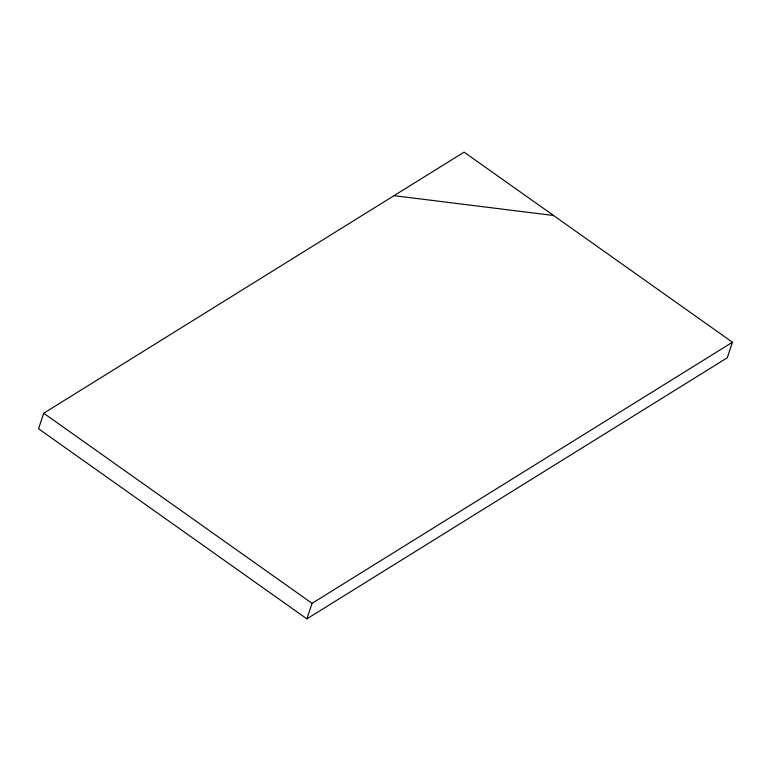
<?xml version="1.0" encoding="UTF-8"?>
<svg xmlns="http://www.w3.org/2000/svg" width="771" height="771" viewBox="0 0 771 771"><rect width="100%" height="100%" fill="white"/><g stroke="black" fill="none" stroke-linecap="round" stroke-linejoin="round"><path stroke-width="1.16" d="M43.716 413.237L38.55 428.763L306.897 618.862L727.284 357.763L732.45 342.237L464.103 152.138L43.716 413.237L312.062 603.336L732.45 342.237M306.897 618.862L312.062 603.336M394.039 195.661L553.559 215.504"/></g></svg>
